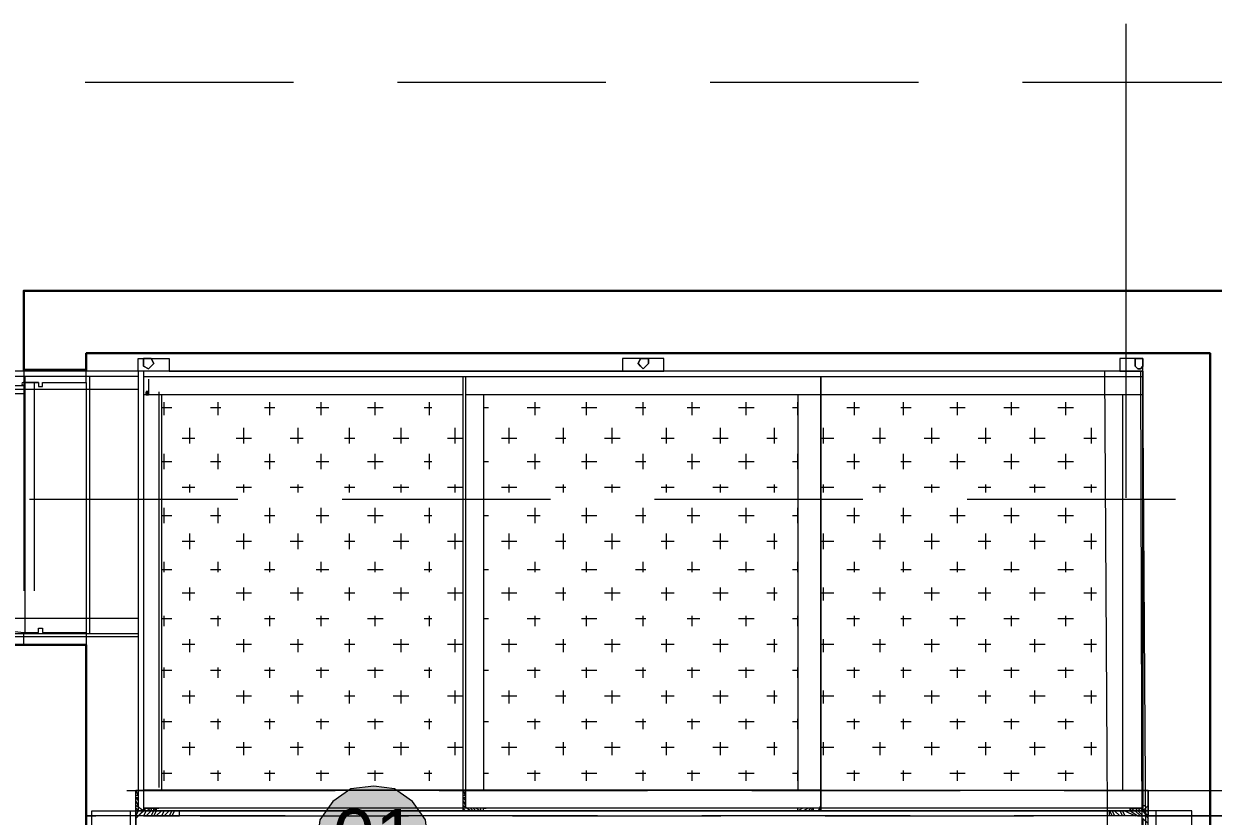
# Model space of a CAD drawing. Header units: metres. Extents: x 5 to 242, y -3 to 162.
# Drawn here: x 185.938 to 188.793, y 108.313 to 110.215 of the extents above; entities that cross this region are included whole.
import ezdxf

# ---------------------------------------------------------------- set-up
doc = ezdxf.new("R2010")
doc.units = ezdxf.units.M
doc.linetypes.add('IMPORT-Dashed _3_', pattern=[0.75, 0.5, -0.25])
doc.layers.add('1053_ARQ_BASE_MATADOURO_dwg', color=7, linetype='Continuous', lineweight=5, true_color=0x767676)
for name, color, linetype, lineweight in [('A-EQUIPAMENTOS', 7, 'Continuous', 5), ('A-ESQ-PORTAS', 7, 'Continuous', 20), ('A-ESTRUTURA', 7, 'Continuous', 30), ('A-PAREDE', 7, 'Continuous', 30), ('A-PISO', 7, 'Continuous', 5), ('A-PROJEÇÃO', 7, 'IMPORT-Dashed _3_', 15), ('A_PROJEÇÃO', 7, 'IMPORT-Dashed _3_', 5), ('PDF_Text', 7, 'Continuous', 5)]:
    doc.layers.add(name, color=color, linetype=linetype, lineweight=lineweight)
doc.styles.add('Arial_15', font='arial.ttf', dxfattribs={"height": 0.1308})

# ---------------------------------------------------------------- blocks, each defined once
blk = doc.blocks.new('1053_ARQ_BASE_MATADOURO_dwg_arq geral tgov-4039641-TÉRREO 1_20')
at = {"layer": 'A-ESQ-PORTAS', "color": 253, "true_color": 0xaaaaaa, "flags": 128}
for points in [[(29.3296, 26.1982), (29.3296, 26.1682), (29.3647, 26.1682), (29.3296, 26.1682)], [(29.3647, 26.1682), (29.3647, 26.1582), (29.3747, 26.1582), (29.3747, 26.1682), (29.4796, 26.1682), (29.4796, 26.1982)], [(29.3296, 25.5382), (29.3296, 25.5682), (29.3647, 25.5682), (29.3647, 25.5782), (29.3747, 25.5782), (29.3747, 25.5682), (29.4796, 25.5682), (29.4796, 25.5382)]]:
    blk.add_lwpolyline(points, dxfattribs=at)
blk.add_lwpolyline([(28.6896, 26.1613), (29.3296, 26.1613), (29.3296, 26.1413), (28.6896, 26.1413)], close=True, dxfattribs=at)
at = {"layer": 'A-ESQ-PORTAS', "color": 253, "true_color": 0xaaaaaa}
for start, end in [(0, 180), (180, 0)]:
    blk.add_arc((29.3282, 26.165), 0.003, start, end, dxfattribs=at)
at = {"layer": 'A-ESTRUTURA', "color": 253, "true_color": 0xaaaaaa, "flags": 128}
blk.add_lwpolyline([(29.2796, 25.0896), (29.2796, 25.0382), (29.4796, 25.0382), (29.4796, 25.5382), (29.2796, 25.5382)], dxfattribs=at)
at = {"layer": 'A-PAREDE', "color": 253, "true_color": 0xaaaaaa, "flags": 128}
blk.add_lwpolyline([(34.3046, 25.1882), (32.3266, 25.1882), (32.3266, 26.3882), (29.3296, 26.3882), (29.3296, 26.1982), (29.4796, 26.1982), (29.4796, 26.2382), (32.1766, 26.2382), (32.1766, 25.0382), (34.3046, 25.0382)], dxfattribs=at)
at = {"layer": 'A-PISO', "color": 253, "true_color": 0xaaaaaa}
blk.add_line((29.4796, 26.1682), (29.4796, 25.5682), dxfattribs=at)
at = {"layer": 'A-PROJEÇÃO', "color": 253, "true_color": 0xaaaaaa}
for p, q in [((29.3296, 26.1682), (29.3296, 25.5682)), ((29.3546, 26.1682), (29.3546, 25.5682))]:
    blk.add_line(p, q, dxfattribs=at)
blk.add_arc((29.3672, 26.2541), 0.6869, 189.4446, 266.8656, dxfattribs=at)
at = {"layer": 'A_PROJEÇÃO', "color": 253, "true_color": 0xaaaaaa}
blk.add_line((32.3266, 25.1882), (29.4796, 25.1882), dxfattribs=at)
at = {"layer": 'A_PROJEÇÃO', "color": 253, "true_color": 0xaaaaaa, "flags": 128}
for points in [[(32.7766, 25.1882), (32.7766, 26.8882), (28.8296, 26.8882), (28.8296, 25.1882), (29.2796, 25.1882)], [(28.6296, 25.1021), (28.6296, 25.8882), (55.2046, 25.8882), (55.2046, 15.2832)], [(32.2066, 25.1282), (29.4796, 25.1282), (34.3046, 25.1282)]]:
    blk.add_lwpolyline(points, dxfattribs=at)
blk = doc.blocks.new('1053_ARQ_BASE_MATADOURO_dwg_EQUIP-4039643-TÉRREO 1_20')
at = {"layer": 'A-EQUIPAMENTOS', "color": 253, "true_color": 0xaaaaaa}
for p, q in [((3.085, 14.862), (3.085, 13.947)), ((5.5456, 13.947), (5.5456, 14.862)), ((3.1592, 13.947), (3.1468, 13.9594)), ((3.1654, 13.947), (3.1592, 13.9594)), ((3.1778, 13.947), (3.1654, 13.9594)), ((3.1839, 13.947), (3.1778, 13.9594)), ((3.1901, 13.947), (3.1839, 13.9594)), ((5.4405, 13.947), (5.4467, 13.9594)), ((5.4467, 13.947), (5.4591, 13.9594)), ((5.4591, 13.947), (5.4652, 13.9594)), ((5.4652, 13.947), (5.4714, 13.9594)), ((5.4714, 13.947), (5.4962, 13.9594)), ((3.1345, 13.947), (3.1221, 13.9408)), ((3.1468, 13.9408), (3.153, 13.9408)), ((3.9011, 13.947), (3.8825, 13.9346)), ((3.8887, 12.9046), (3.8887, 13.9408)), ((3.9135, 13.947), (3.9073, 13.9408)), ((4.6986, 13.947), (4.711, 13.9408)), ((4.711, 13.947), (4.7172, 13.9408)), ((5.4838, 13.947), (5.4962, 13.9408)), ((5.5147, 13.9346), (5.5209, 13.9346)), ((5.5271, 13.947), (5.5271, 13.8975)), ((3.1036, 13.8975), (3.1097, 13.8975)), ((3.153, 12.9417), (3.153, 13.8914)), ((3.1592, 12.9478), (3.1592, 13.8975)), ((3.1654, 13.8752), (3.1654, 13.8505)), ((3.2952, 13.8752), (3.2952, 13.8505)), ((3.4189, 13.8752), (3.4189, 13.8505)), ((3.5425, 13.8752), (3.5425, 13.8505)), ((3.6723, 13.8752), (3.6723, 13.8505)), ((3.8022, 13.8752), (3.8022, 13.8505)), ((3.932, 12.9478), (3.932, 13.8975)), ((4.0557, 13.8752), (4.0557, 13.8505)), ((4.1793, 13.8752), (4.1793, 13.8505)), ((4.3153, 13.8752), (4.3153, 13.8505)), ((4.4328, 13.8752), (4.4328, 13.8505)), ((4.5626, 13.8752), (4.5626, 13.8505)), ((4.6863, 12.9478), (4.6863, 13.8975)), ((4.6863, 13.8752), (4.6863, 13.8505)), ((4.7419, 13.8975), (5.5147, 13.8975)), ((4.8223, 13.8752), (4.8223, 13.8505)), ((4.9397, 13.8752), (4.9397, 13.8505)), ((5.0696, 13.8752), (5.0696, 13.8505)), ((5.1994, 13.8752), (5.1994, 13.8505)), ((5.3292, 13.8752), (5.3292, 13.8505)), ((5.4652, 12.9478), (5.4652, 13.8975)), ((3.1592, 13.8567), (3.1839, 13.8567)), ((3.2767, 13.8567), (3.3014, 13.8567)), ((3.4065, 13.8567), (3.4312, 13.8567)), ((3.5302, 13.8567), (3.5611, 13.8567)), ((3.6538, 13.8567), (3.6909, 13.8567)), ((3.7898, 13.8567), (3.8084, 13.8567)), ((3.932, 13.8567), (3.9444, 13.8567)), ((4.0371, 13.8567), (4.068, 13.8567)), ((4.1669, 13.8567), (4.204, 13.8567)), ((4.2968, 13.8567), (4.3215, 13.8567)), ((4.4204, 13.8567), (4.4513, 13.8567)), ((4.5441, 13.8567), (4.5812, 13.8567)), ((4.6739, 13.8567), (4.6863, 13.8567)), ((4.8037, 13.8567), (4.8346, 13.8567)), ((4.9336, 13.8567), (4.9583, 13.8567)), ((5.051, 13.8567), (5.0881, 13.8567)), ((5.1809, 13.8567), (5.2179, 13.8567)), ((5.3107, 13.8567), (5.3478, 13.8567)), ((3.2087, 13.7948), (3.2396, 13.7948)), ((3.2272, 13.8134), (3.2272, 13.7825)), ((3.3385, 13.7948), (3.3756, 13.7948)), ((3.357, 13.8134), (3.357, 13.7825)), ((3.4683, 13.7948), (3.4992, 13.7948)), ((3.4869, 13.8134), (3.4869, 13.7825)), ((3.5982, 13.7948), (3.6229, 13.7948)), ((3.6105, 13.8134), (3.6105, 13.7825)), ((3.7156, 13.7948), (3.7527, 13.7948)), ((3.7342, 13.8134), (3.7342, 13.7825)), ((3.8455, 13.7948), (3.8825, 13.7948)), ((3.864, 13.8134), (3.864, 13.7825)), ((3.9753, 13.7948), (4.0124, 13.7948)), ((3.9938, 13.8134), (3.9938, 13.7825)), ((4.1051, 13.7948), (4.1298, 13.7948)), ((4.1237, 13.8134), (4.1237, 13.7825)), ((4.2226, 13.7948), (4.2597, 13.7948)), ((4.2411, 13.8134), (4.2411, 13.7825)), ((4.3586, 13.7948), (4.3895, 13.7948)), ((4.371, 13.8134), (4.371, 13.7825)), ((4.4822, 13.7948), (4.5193, 13.7948)), ((4.5008, 13.8134), (4.5008, 13.7825)), ((4.6121, 13.7948), (4.6368, 13.7948)), ((4.6306, 13.8134), (4.6306, 13.7825)), ((4.7419, 13.7948), (4.7728, 13.7948)), ((4.7481, 13.8134), (4.7481, 13.7825)), ((4.8655, 13.7948), (4.8965, 13.7948)), ((4.8841, 13.8134), (4.8841, 13.7825)), ((4.9892, 13.7948), (5.0263, 13.7948)), ((5.0077, 13.8134), (5.0077, 13.7825)), ((5.119, 13.7948), (5.1499, 13.7948)), ((5.1376, 13.8134), (5.1376, 13.7825)), ((5.2427, 13.7948), (5.2798, 13.7948)), ((5.255, 13.8134), (5.255, 13.7825)), ((5.3725, 13.7948), (5.4034, 13.7948)), ((5.3911, 13.8134), (5.3911, 13.7825)), ((3.1592, 13.733), (3.1839, 13.733)), ((3.1654, 13.7516), (3.1654, 13.7268)), ((3.2767, 13.733), (3.3014, 13.733)), ((3.2952, 13.7516), (3.2952, 13.7268)), ((3.4065, 13.733), (3.4312, 13.733)), ((3.4189, 13.7516), (3.4189, 13.7268)), ((3.5302, 13.733), (3.5611, 13.733)), ((3.5425, 13.7516), (3.5425, 13.7268)), ((3.6538, 13.733), (3.6909, 13.733)), ((3.6723, 13.7516), (3.6723, 13.7268)), ((3.7898, 13.733), (3.8084, 13.733)), ((3.8022, 13.7516), (3.8022, 13.7268)), ((3.932, 13.733), (3.9444, 13.733)), ((4.0371, 13.733), (4.068, 13.733)), ((4.0557, 13.7516), (4.0557, 13.7268)), ((4.1669, 13.733), (4.204, 13.733)), ((4.1793, 13.7516), (4.1793, 13.7268)), ((4.2968, 13.733), (4.3215, 13.733)), ((4.3153, 13.7516), (4.3153, 13.7268)), ((4.4204, 13.733), (4.4513, 13.733)), ((4.4328, 13.7516), (4.4328, 13.7268)), ((4.5441, 13.733), (4.5812, 13.733)), ((4.5626, 13.7516), (4.5626, 13.7268)), ((4.6739, 13.733), (4.6863, 13.733)), ((4.6863, 13.7516), (4.6863, 13.7268)), ((4.8037, 13.733), (4.8346, 13.733)), ((4.8223, 13.7516), (4.8223, 13.7268)), ((4.9336, 13.733), (4.9583, 13.733)), ((4.9397, 13.7516), (4.9397, 13.7268)), ((5.051, 13.733), (5.0881, 13.733)), ((5.0696, 13.7516), (5.0696, 13.7268)), ((5.1809, 13.733), (5.2179, 13.733)), ((5.1994, 13.7516), (5.1994, 13.7268)), ((5.3107, 13.733), (5.3478, 13.733)), ((5.3292, 13.7516), (5.3292, 13.7268)), ((3.2272, 13.6897), (3.2272, 13.6588)), ((3.357, 13.6897), (3.357, 13.6588)), ((3.4869, 13.6897), (3.4869, 13.6588)), ((3.6105, 13.6897), (3.6105, 13.6588)), ((3.7342, 13.6897), (3.7342, 13.6588)), ((3.864, 13.6897), (3.864, 13.6588)), ((3.9938, 13.6897), (3.9938, 13.6588)), ((4.1237, 13.6897), (4.1237, 13.6588)), ((4.2411, 13.6897), (4.2411, 13.6588)), ((4.371, 13.6897), (4.371, 13.6588)), ((4.5008, 13.6897), (4.5008, 13.6588)), ((4.6306, 13.6897), (4.6306, 13.6588)), ((4.7481, 13.6897), (4.7481, 13.6588)), ((4.8841, 13.6897), (4.8841, 13.6588)), ((5.0077, 13.6897), (5.0077, 13.6588)), ((5.1376, 13.6897), (5.1376, 13.6588)), ((5.255, 13.6897), (5.255, 13.6588)), ((5.3911, 13.6897), (5.3911, 13.6588)), ((3.2087, 13.6712), (3.2396, 13.6712)), ((3.3385, 13.6712), (3.3756, 13.6712)), ((3.4683, 13.6712), (3.4992, 13.6712)), ((3.5982, 13.6712), (3.6229, 13.6712)), ((3.7156, 13.6712), (3.7527, 13.6712)), ((3.8455, 13.6712), (3.8825, 13.6712)), ((3.9753, 13.6712), (4.0124, 13.6712)), ((4.1051, 13.6712), (4.1298, 13.6712)), ((4.2226, 13.6712), (4.2597, 13.6712)), ((4.3586, 13.6712), (4.3895, 13.6712)), ((4.4822, 13.6712), (4.5193, 13.6712)), ((4.6121, 13.6712), (4.6368, 13.6712)), ((4.7419, 13.6712), (4.7728, 13.6712)), ((4.8655, 13.6712), (4.8965, 13.6712)), ((4.9892, 13.6712), (5.0263, 13.6712)), ((5.119, 13.6712), (5.1499, 13.6712)), ((5.2427, 13.6712), (5.2798, 13.6712)), ((5.3725, 13.6712), (5.4034, 13.6712)), ((3.1654, 13.6279), (3.1654, 13.6032)), ((3.2952, 13.6279), (3.2952, 13.6032)), ((3.4189, 13.6279), (3.4189, 13.6032)), ((3.5425, 13.6279), (3.5425, 13.6032)), ((3.6723, 13.6279), (3.6723, 13.6032)), ((3.8022, 13.6279), (3.8022, 13.6032)), ((4.0557, 13.6279), (4.0557, 13.6032)), ((4.1793, 13.6279), (4.1793, 13.6032)), ((4.3153, 13.6279), (4.3153, 13.6032)), ((4.4328, 13.6279), (4.4328, 13.6032)), ((4.5626, 13.6279), (4.5626, 13.6032)), ((4.6863, 13.6279), (4.6863, 13.6032)), ((4.8223, 13.6279), (4.8223, 13.6032)), ((4.9397, 13.6279), (4.9397, 13.6032)), ((5.0696, 13.6279), (5.0696, 13.6032)), ((5.1994, 13.6279), (5.1994, 13.6032)), ((5.3292, 13.6279), (5.3292, 13.6032)), ((3.1592, 13.6094), (3.1839, 13.6094)), ((3.2767, 13.6094), (3.3014, 13.6094)), ((3.4065, 13.6094), (3.4312, 13.6094)), ((3.5302, 13.6094), (3.5611, 13.6094)), ((3.6538, 13.6094), (3.6909, 13.6094)), ((3.7898, 13.6094), (3.8084, 13.6094)), ((3.932, 13.6094), (3.9444, 13.6094)), ((4.0371, 13.6094), (4.068, 13.6094)), ((4.1669, 13.6094), (4.204, 13.6094)), ((4.2968, 13.6094), (4.3215, 13.6094)), ((4.4204, 13.6094), (4.4513, 13.6094)), ((4.5441, 13.6094), (4.5812, 13.6094)), ((4.6739, 13.6094), (4.6863, 13.6094)), ((4.8037, 13.6094), (4.8346, 13.6094)), ((4.9336, 13.6094), (4.9583, 13.6094)), ((5.051, 13.6094), (5.0881, 13.6094)), ((5.1809, 13.6094), (5.2179, 13.6094)), ((5.3107, 13.6094), (5.3478, 13.6094)), ((3.2272, 13.5661), (3.2272, 13.5352)), ((3.357, 13.5661), (3.357, 13.5352)), ((3.4869, 13.5661), (3.4869, 13.5352)), ((3.6105, 13.5661), (3.6105, 13.5352)), ((3.7342, 13.5661), (3.7342, 13.5352)), ((3.864, 13.5661), (3.864, 13.5352)), ((3.9938, 13.5661), (3.9938, 13.5352)), ((4.1237, 13.5661), (4.1237, 13.5352)), ((4.2411, 13.5661), (4.2411, 13.5352)), ((4.371, 13.5661), (4.371, 13.5352)), ((4.5008, 13.5661), (4.5008, 13.5352)), ((4.6306, 13.5661), (4.6306, 13.5352)), ((4.7481, 13.5661), (4.7481, 13.5352)), ((4.8841, 13.5661), (4.8841, 13.5352)), ((5.0077, 13.5661), (5.0077, 13.5352)), ((5.1376, 13.5661), (5.1376, 13.5352)), ((5.255, 13.5661), (5.255, 13.5352)), ((5.3911, 13.5661), (5.3911, 13.5352)), ((3.2087, 13.5475), (3.2396, 13.5475)), ((3.3385, 13.5475), (3.3756, 13.5475)), ((3.4683, 13.5475), (3.4992, 13.5475)), ((3.5982, 13.5475), (3.6229, 13.5475)), ((3.7156, 13.5475), (3.7527, 13.5475)), ((3.8455, 13.5475), (3.8825, 13.5475)), ((3.9753, 13.5475), (4.0124, 13.5475)), ((4.1051, 13.5475), (4.1298, 13.5475)), ((4.2226, 13.5475), (4.2597, 13.5475)), ((4.3586, 13.5475), (4.3895, 13.5475)), ((4.4822, 13.5475), (4.5193, 13.5475)), ((4.6121, 13.5475), (4.6368, 13.5475)), ((4.7419, 13.5475), (4.7728, 13.5475)), ((4.8655, 13.5475), (4.8965, 13.5475)), ((4.9892, 13.5475), (5.0263, 13.5475)), ((5.119, 13.5475), (5.1499, 13.5475)), ((5.2427, 13.5475), (5.2798, 13.5475)), ((5.3725, 13.5475), (5.4034, 13.5475)), ((3.1036, 13.5228), (2.3493, 13.5228)), ((2.8315, 12.9046), (2.8315, 13.5228)), ((2.9861, 12.9046), (2.9861, 13.5228)), ((3.1654, 13.5043), (3.1654, 13.4795)), ((3.2952, 13.5043), (3.2952, 13.4795)), ((3.4189, 13.5043), (3.4189, 13.4795)), ((3.5425, 13.5043), (3.5425, 13.4795)), ((3.6723, 13.5043), (3.6723, 13.4795)), ((3.8022, 13.5043), (3.8022, 13.4795)), ((4.0557, 13.5043), (4.0557, 13.4795)), ((4.1793, 13.5043), (4.1793, 13.4795)), ((4.3153, 13.5043), (4.3153, 13.4795)), ((4.4328, 13.5043), (4.4328, 13.4795)), ((4.5626, 13.5043), (4.5626, 13.4795)), ((4.6863, 13.5043), (4.6863, 13.4795)), ((4.8223, 13.5043), (4.8223, 13.4795)), ((4.9397, 13.5043), (4.9397, 13.4795)), ((5.0696, 13.5043), (5.0696, 13.4795)), ((5.1994, 13.5043), (5.1994, 13.4795)), ((5.3292, 13.5043), (5.3292, 13.4795)), ((3.1036, 13.4857), (2.3493, 13.4857)), ((3.1592, 13.4857), (3.1839, 13.4857)), ((3.2767, 13.4857), (3.3014, 13.4857)), ((3.4065, 13.4857), (3.4312, 13.4857)), ((3.5302, 13.4857), (3.5611, 13.4857)), ((3.6538, 13.4857), (3.6909, 13.4857)), ((3.7898, 13.4857), (3.8084, 13.4857)), ((3.932, 13.4857), (3.9444, 13.4857)), ((4.0371, 13.4857), (4.068, 13.4857)), ((4.1669, 13.4857), (4.204, 13.4857)), ((4.2968, 13.4857), (4.3215, 13.4857)), ((4.4204, 13.4857), (4.4513, 13.4857)), ((4.5441, 13.4857), (4.5812, 13.4857)), ((4.6739, 13.4857), (4.6863, 13.4857)), ((4.8037, 13.4857), (4.8346, 13.4857)), ((4.9336, 13.4857), (4.9583, 13.4857)), ((5.051, 13.4857), (5.0881, 13.4857)), ((5.1809, 13.4857), (5.2179, 13.4857)), ((5.3107, 13.4857), (5.3478, 13.4857)), ((3.2087, 13.4239), (3.2396, 13.4239)), ((3.2272, 13.4424), (3.2272, 13.4115)), ((3.3385, 13.4239), (3.3756, 13.4239)), ((3.357, 13.4424), (3.357, 13.4115)), ((3.4683, 13.4239), (3.4992, 13.4239)), ((3.4869, 13.4424), (3.4869, 13.4115)), ((3.5982, 13.4239), (3.6229, 13.4239)), ((3.6105, 13.4424), (3.6105, 13.4115)), ((3.7156, 13.4239), (3.7527, 13.4239)), ((3.7342, 13.4424), (3.7342, 13.4115)), ((3.8455, 13.4239), (3.8825, 13.4239)), ((3.864, 13.4424), (3.864, 13.4115)), ((3.9753, 13.4239), (4.0124, 13.4239)), ((3.9938, 13.4424), (3.9938, 13.4115)), ((4.1051, 13.4239), (4.1298, 13.4239)), ((4.1237, 13.4424), (4.1237, 13.4115)), ((4.2226, 13.4239), (4.2597, 13.4239)), ((4.2411, 13.4424), (4.2411, 13.4115)), ((4.3586, 13.4239), (4.3895, 13.4239)), ((4.371, 13.4424), (4.371, 13.4115)), ((4.4822, 13.4239), (4.5193, 13.4239)), ((4.5008, 13.4424), (4.5008, 13.4115)), ((4.6121, 13.4239), (4.6368, 13.4239)), ((4.6306, 13.4424), (4.6306, 13.4115)), ((4.7419, 13.4239), (4.7728, 13.4239)), ((4.7481, 13.4424), (4.7481, 13.4115)), ((4.8655, 13.4239), (4.8965, 13.4239)), ((4.8841, 13.4424), (4.8841, 13.4115)), ((4.9892, 13.4239), (5.0263, 13.4239)), ((5.0077, 13.4424), (5.0077, 13.4115)), ((5.119, 13.4239), (5.1499, 13.4239)), ((5.1376, 13.4424), (5.1376, 13.4115)), ((5.2427, 13.4239), (5.2798, 13.4239)), ((5.255, 13.4424), (5.255, 13.4115)), ((5.3725, 13.4239), (5.4034, 13.4239)), ((5.3911, 13.4424), (5.3911, 13.4115)), ((3.1592, 13.3682), (3.1839, 13.3682)), ((3.1654, 13.3744), (3.1654, 13.3497)), ((3.2767, 13.3682), (3.3014, 13.3682)), ((3.2952, 13.3744), (3.2952, 13.3497)), ((3.4065, 13.3682), (3.4312, 13.3682)), ((3.4189, 13.3744), (3.4189, 13.3497)), ((3.5302, 13.3682), (3.5611, 13.3682)), ((3.5425, 13.3744), (3.5425, 13.3497)), ((3.6538, 13.3682), (3.6909, 13.3682)), ((3.6723, 13.3744), (3.6723, 13.3497)), ((3.7898, 13.3682), (3.8084, 13.3682)), ((3.8022, 13.3744), (3.8022, 13.3497)), ((3.932, 13.3682), (3.9444, 13.3682)), ((4.0371, 13.3682), (4.068, 13.3682)), ((4.0557, 13.3744), (4.0557, 13.3497)), ((4.1669, 13.3682), (4.204, 13.3682)), ((4.1793, 13.3744), (4.1793, 13.3497)), ((4.2968, 13.3682), (4.3215, 13.3682)), ((4.3153, 13.3744), (4.3153, 13.3497)), ((4.4204, 13.3682), (4.4513, 13.3682)), ((4.4328, 13.3744), (4.4328, 13.3497)), ((4.5441, 13.3682), (4.5812, 13.3682)), ((4.5626, 13.3744), (4.5626, 13.3497)), ((4.6739, 13.3682), (4.6863, 13.3682)), ((4.6863, 13.3744), (4.6863, 13.3497)), ((4.8037, 13.3682), (4.8346, 13.3682)), ((4.8223, 13.3744), (4.8223, 13.3497)), ((4.9336, 13.3682), (4.9583, 13.3682)), ((4.9397, 13.3744), (4.9397, 13.3497)), ((5.051, 13.3682), (5.0881, 13.3682)), ((5.0696, 13.3744), (5.0696, 13.3497)), ((5.1809, 13.3682), (5.2179, 13.3682)), ((5.1994, 13.3744), (5.1994, 13.3497)), ((5.3107, 13.3682), (5.3478, 13.3682)), ((5.3292, 13.3744), (5.3292, 13.3497)), ((3.2272, 13.3188), (3.2272, 13.2817)), ((3.357, 13.3188), (3.357, 13.2817)), ((3.4869, 13.3188), (3.4869, 13.2817)), ((3.6105, 13.3188), (3.6105, 13.2817)), ((3.7342, 13.3188), (3.7342, 13.2817)), ((3.864, 13.3188), (3.864, 13.2817)), ((3.9938, 13.3188), (3.9938, 13.2817)), ((4.1237, 13.3188), (4.1237, 13.2817)), ((4.2411, 13.3188), (4.2411, 13.2817)), ((4.371, 13.3188), (4.371, 13.2817)), ((4.5008, 13.3188), (4.5008, 13.2817)), ((4.6306, 13.3188), (4.6306, 13.2817)), ((4.7481, 13.3188), (4.7481, 13.2817)), ((4.8841, 13.3188), (4.8841, 13.2817)), ((5.0077, 13.3188), (5.0077, 13.2817)), ((5.1376, 13.3188), (5.1376, 13.2817)), ((5.255, 13.3188), (5.255, 13.2817)), ((5.3911, 13.3188), (5.3911, 13.2817)), ((3.2087, 13.3002), (3.2396, 13.3002)), ((3.3385, 13.3002), (3.3756, 13.3002)), ((3.4683, 13.3002), (3.4992, 13.3002)), ((3.5982, 13.3002), (3.6229, 13.3002)), ((3.7156, 13.3002), (3.7527, 13.3002)), ((3.8455, 13.3002), (3.8825, 13.3002)), ((3.9753, 13.3002), (4.0124, 13.3002)), ((4.1051, 13.3002), (4.1298, 13.3002)), ((4.2226, 13.3002), (4.2597, 13.3002)), ((4.3586, 13.3002), (4.3895, 13.3002)), ((4.4822, 13.3002), (4.5193, 13.3002)), ((4.6121, 13.3002), (4.6368, 13.3002)), ((4.7419, 13.3002), (4.7728, 13.3002)), ((4.8655, 13.3002), (4.8965, 13.3002)), ((4.9892, 13.3002), (5.0263, 13.3002)), ((5.119, 13.3002), (5.1499, 13.3002)), ((5.2427, 13.3002), (5.2798, 13.3002)), ((5.3725, 13.3002), (5.4034, 13.3002)), ((3.1654, 13.257), (3.1654, 13.2199)), ((3.2952, 13.257), (3.2952, 13.2199)), ((3.4189, 13.257), (3.4189, 13.2199)), ((3.5425, 13.257), (3.5425, 13.2199)), ((3.6723, 13.257), (3.6723, 13.2199)), ((3.8022, 13.257), (3.8022, 13.2199)), ((4.0557, 13.257), (4.0557, 13.2199)), ((4.1793, 13.257), (4.1793, 13.2199)), ((4.3153, 13.257), (4.3153, 13.2199)), ((4.4328, 13.257), (4.4328, 13.2199)), ((4.5626, 13.257), (4.5626, 13.2199)), ((4.6863, 13.257), (4.6863, 13.2199)), ((4.8223, 13.257), (4.8223, 13.2199)), ((4.9397, 13.257), (4.9397, 13.2199)), ((5.0696, 13.257), (5.0696, 13.2199)), ((5.1994, 13.257), (5.1994, 13.2199)), ((5.3292, 13.257), (5.3292, 13.2199)), ((3.1592, 13.2384), (3.1839, 13.2384)), ((3.2767, 13.2384), (3.3014, 13.2384)), ((3.4065, 13.2384), (3.4312, 13.2384)), ((3.5302, 13.2384), (3.5611, 13.2384)), ((3.6538, 13.2384), (3.6909, 13.2384)), ((3.7898, 13.2384), (3.8084, 13.2384)), ((3.932, 13.2384), (3.9444, 13.2384)), ((4.0371, 13.2384), (4.068, 13.2384)), ((4.1669, 13.2384), (4.204, 13.2384)), ((4.2968, 13.2384), (4.3215, 13.2384)), ((4.4204, 13.2384), (4.4513, 13.2384)), ((4.5441, 13.2384), (4.5812, 13.2384)), ((4.6739, 13.2384), (4.6863, 13.2384)), ((4.8037, 13.2384), (4.8346, 13.2384)), ((4.9336, 13.2384), (4.9583, 13.2384)), ((5.051, 13.2384), (5.0881, 13.2384)), ((5.1809, 13.2384), (5.2179, 13.2384)), ((5.3107, 13.2384), (5.3478, 13.2384)), ((3.2087, 13.1704), (3.2396, 13.1704)), ((3.2272, 13.1828), (3.2272, 13.1642)), ((3.3385, 13.1704), (3.3756, 13.1704)), ((3.357, 13.1828), (3.357, 13.1642)), ((3.4683, 13.1704), (3.4992, 13.1704)), ((3.4869, 13.1828), (3.4869, 13.1642)), ((3.5982, 13.1704), (3.6229, 13.1704)), ((3.6105, 13.1828), (3.6105, 13.1642)), ((3.7156, 13.1704), (3.7527, 13.1704)), ((3.7342, 13.1828), (3.7342, 13.1642)), ((3.8455, 13.1704), (3.8825, 13.1704)), ((3.864, 13.1828), (3.864, 13.1642)), ((3.9753, 13.1704), (4.0124, 13.1704)), ((3.9938, 13.1828), (3.9938, 13.1642)), ((4.1051, 13.1704), (4.1298, 13.1704)), ((4.1237, 13.1828), (4.1237, 13.1642)), ((4.2226, 13.1704), (4.2597, 13.1704)), ((4.2411, 13.1828), (4.2411, 13.1642)), ((4.3586, 13.1704), (4.3895, 13.1704)), ((4.371, 13.1828), (4.371, 13.1642)), ((4.4822, 13.1704), (4.5193, 13.1704)), ((4.5008, 13.1828), (4.5008, 13.1642)), ((4.6121, 13.1704), (4.6368, 13.1704)), ((4.6306, 13.1828), (4.6306, 13.1642)), ((4.7419, 13.1704), (4.7728, 13.1704)), ((4.7481, 13.1828), (4.7481, 13.1642)), ((4.8655, 13.1704), (4.8965, 13.1704)), ((4.8841, 13.1828), (4.8841, 13.1642)), ((4.9892, 13.1704), (5.0263, 13.1704)), ((5.0077, 13.1828), (5.0077, 13.1642)), ((5.119, 13.1704), (5.1499, 13.1704)), ((5.1376, 13.1828), (5.1376, 13.1642)), ((5.2427, 13.1704), (5.2798, 13.1704)), ((5.255, 13.1828), (5.255, 13.1642)), ((5.3725, 13.1704), (5.4034, 13.1704)), ((5.3911, 13.1828), (5.3911, 13.1642)), ((3.1592, 13.1086), (3.1839, 13.1086)), ((3.1654, 13.1271), (3.1654, 13.09)), ((3.2767, 13.1086), (3.3014, 13.1086)), ((3.2952, 13.1271), (3.2952, 13.09)), ((3.4065, 13.1086), (3.4312, 13.1086)), ((3.4189, 13.1271), (3.4189, 13.09)), ((3.5302, 13.1086), (3.5611, 13.1086)), ((3.5425, 13.1271), (3.5425, 13.09)), ((3.6538, 13.1086), (3.6909, 13.1086)), ((3.6723, 13.1271), (3.6723, 13.09)), ((3.7898, 13.1086), (3.8084, 13.1086)), ((3.8022, 13.1271), (3.8022, 13.09)), ((3.932, 13.1086), (3.9444, 13.1086)), ((4.0371, 13.1086), (4.068, 13.1086)), ((4.0557, 13.1271), (4.0557, 13.09)), ((4.1669, 13.1086), (4.204, 13.1086)), ((4.1793, 13.1271), (4.1793, 13.09)), ((4.2968, 13.1086), (4.3215, 13.1086)), ((4.3153, 13.1271), (4.3153, 13.09)), ((4.4204, 13.1086), (4.4513, 13.1086)), ((4.4328, 13.1271), (4.4328, 13.09)), ((4.5441, 13.1086), (4.5812, 13.1086)), ((4.5626, 13.1271), (4.5626, 13.09)), ((4.6739, 13.1086), (4.6863, 13.1086)), ((4.6863, 13.1271), (4.6863, 13.09)), ((4.8037, 13.1086), (4.8346, 13.1086)), ((4.8223, 13.1271), (4.8223, 13.09)), ((4.9336, 13.1086), (4.9583, 13.1086)), ((4.9397, 13.1271), (4.9397, 13.09)), ((5.051, 13.1086), (5.0881, 13.1086)), ((5.0696, 13.1271), (5.0696, 13.09)), ((5.1809, 13.1086), (5.2179, 13.1086)), ((5.1994, 13.1271), (5.1994, 13.09)), ((5.3107, 13.1086), (5.3478, 13.1086)), ((5.3292, 13.1271), (5.3292, 13.09)), ((3.2087, 13.0529), (3.2396, 13.0529)), ((3.2272, 13.0653), (3.2272, 13.0282)), ((3.3385, 13.0529), (3.3756, 13.0529)), ((3.357, 13.0653), (3.357, 13.0282)), ((3.4683, 13.0529), (3.4992, 13.0529)), ((3.4869, 13.0653), (3.4869, 13.0282)), ((3.5982, 13.0529), (3.6229, 13.0529)), ((3.6105, 13.0653), (3.6105, 13.0282)), ((3.7156, 13.0529), (3.7527, 13.0529)), ((3.7342, 13.0653), (3.7342, 13.0282)), ((3.8455, 13.0529), (3.8825, 13.0529)), ((3.864, 13.0653), (3.864, 13.0282)), ((3.9753, 13.0529), (4.0124, 13.0529)), ((3.9938, 13.0653), (3.9938, 13.0282)), ((4.1051, 13.0529), (4.1298, 13.0529)), ((4.1237, 13.0653), (4.1237, 13.0282)), ((4.2226, 13.0529), (4.2597, 13.0529)), ((4.2411, 13.0653), (4.2411, 13.0282)), ((4.3586, 13.0529), (4.3895, 13.0529)), ((4.371, 13.0653), (4.371, 13.0282)), ((4.4822, 13.0529), (4.5193, 13.0529)), ((4.5008, 13.0653), (4.5008, 13.0282)), ((4.6121, 13.0529), (4.6368, 13.0529)), ((4.6306, 13.0653), (4.6306, 13.0282)), ((4.7419, 13.0529), (4.7728, 13.0529)), ((4.7481, 13.0653), (4.7481, 13.0282)), ((4.8655, 13.0529), (4.8965, 13.0529)), ((4.8841, 13.0653), (4.8841, 13.0282)), ((4.9892, 13.0529), (5.0263, 13.0529)), ((5.0077, 13.0653), (5.0077, 13.0282)), ((5.119, 13.0529), (5.1499, 13.0529)), ((5.1376, 13.0653), (5.1376, 13.0282)), ((5.2427, 13.0529), (5.2798, 13.0529)), ((5.255, 13.0653), (5.255, 13.0282)), ((5.3725, 13.0529), (5.4034, 13.0529)), ((5.3911, 13.0653), (5.3911, 13.0282)), ((3.1654, 12.9973), (3.1654, 12.9664)), ((3.2952, 12.9973), (3.2952, 12.9664)), ((3.4189, 12.9973), (3.4189, 12.9664)), ((3.5425, 12.9973), (3.5425, 12.9664)), ((3.6723, 12.9973), (3.6723, 12.9664)), ((3.8022, 12.9973), (3.8022, 12.9664)), ((4.0557, 12.9973), (4.0557, 12.9664)), ((4.1793, 12.9973), (4.1793, 12.9664)), ((4.3153, 12.9973), (4.3153, 12.9664)), ((4.4328, 12.9973), (4.4328, 12.9664)), ((4.5626, 12.9973), (4.5626, 12.9664)), ((4.6863, 12.9973), (4.6863, 12.9664)), ((4.8223, 12.9973), (4.8223, 12.9664)), ((4.9397, 12.9973), (4.9397, 12.9664)), ((5.0696, 12.9973), (5.0696, 12.9664)), ((5.1994, 12.9973), (5.1994, 12.9664)), ((5.3292, 12.9973), (5.3292, 12.9664)), ((3.1592, 12.9788), (3.1839, 12.9788)), ((3.2767, 12.9788), (3.3014, 12.9788)), ((3.4065, 12.9788), (3.4312, 12.9788)), ((3.5302, 12.9788), (3.5611, 12.9788)), ((3.6538, 12.9788), (3.6909, 12.9788)), ((3.7898, 12.9788), (3.8084, 12.9788)), ((3.932, 12.9788), (3.9444, 12.9788)), ((4.0371, 12.9788), (4.068, 12.9788)), ((4.1669, 12.9788), (4.204, 12.9788)), ((4.2968, 12.9788), (4.3215, 12.9788)), ((4.4204, 12.9788), (4.4513, 12.9788)), ((4.5441, 12.9788), (4.5812, 12.9788)), ((4.6739, 12.9788), (4.6863, 12.9788)), ((4.8037, 12.9788), (4.8346, 12.9788)), ((4.9336, 12.9788), (4.9583, 12.9788)), ((5.051, 12.9788), (5.0881, 12.9788)), ((5.1809, 12.9788), (5.2179, 12.9788)), ((5.3107, 12.9788), (5.3478, 12.9788)), ((3.1036, 12.9355), (2.3493, 12.9355)), ((3.1159, 12.9478), (3.8825, 12.9478)), ((3.1036, 12.9046), (2.3493, 12.9046)), ((3.1159, 12.9046), (5.5147, 12.9046))]:
    blk.add_line(p, q, dxfattribs=at)
at = {"layer": 'A-EQUIPAMENTOS', "color": 253, "lineweight": 20, "true_color": 0xaaaaaa}
blk.add_line((3.1283, 12.9107), (3.1283, 12.9417), dxfattribs=at)
at = {"layer": 'A-EQUIPAMENTOS', "color": 253, "true_color": 0xaaaaaa, "flags": 128}
for points in [[(2.9923, 13.947), (3.0974, 13.947), (3.0974, 14.862), (2.9923, 14.862)], [(5.4343, 13.947), (5.5271, 13.947)], [(5.5147, 13.947), (5.5147, 12.8922)], [(3.1407, 12.8737), (3.1345, 12.8613), (3.1283, 12.8613), (3.1159, 12.8613), (3.1159, 12.8737), (3.1159, 12.8798), (3.1283, 12.886), (3.1345, 12.8798), (3.1407, 12.8737), (3.1345, 12.8798), (3.1283, 12.886), (3.1159, 12.8798), (3.1159, 12.8737), (3.1159, 12.8613), (3.1283, 12.8613), (3.1345, 12.8613), (3.1407, 12.8737), (3.1345, 12.8613), (3.1283, 12.8613), (3.1159, 12.8613), (3.1159, 12.8737), (3.1159, 12.8798), (3.1283, 12.886), (3.1345, 12.8798)], [(4.3648, 12.8613), (4.2659, 12.8613), (4.2659, 12.8922), (4.3648, 12.8922)], [(4.3277, 12.8737), (4.3215, 12.8798), (4.3153, 12.886), (4.3091, 12.8798), (4.303, 12.8737), (4.3091, 12.8613), (4.3153, 12.8613), (4.3277, 12.8613), (4.3277, 12.8737), (4.3277, 12.8613), (4.3153, 12.8613), (4.3091, 12.8613), (4.303, 12.8737), (4.3091, 12.8798), (4.3153, 12.886), (4.3215, 12.8798)], [(5.4591, 12.8922), (5.5147, 12.8922), (5.5147, 12.8613), (5.4591, 12.8613)], [(5.5147, 12.8737), (5.5147, 12.8798), (5.5085, 12.886), (5.5023, 12.886), (5.4962, 12.8798), (5.4962, 12.8737), (5.4962, 12.8613), (5.5023, 12.8613), (5.5147, 12.8613), (5.5147, 12.8737), (5.5147, 12.8613), (5.5023, 12.8613), (5.4962, 12.8613), (5.4962, 12.8737), (5.4962, 12.8798), (5.5023, 12.886), (5.5085, 12.886), (5.5147, 12.8798)]]:
    blk.add_lwpolyline(points, close=True, dxfattribs=at)
for points in [[(5.422, 12.8922), (5.4343, 14.862), (5.5271, 14.862), (5.5147, 12.8922), (3.1036, 12.8922), (3.1036, 13.947), (5.5147, 13.947), (5.5271, 13.9346), (5.5271, 13.9223), (5.5271, 13.9161)], [(5.5085, 12.8922), (5.5147, 14.862), (5.5271, 14.8496)], [(5.5271, 14.8558), (5.5271, 14.862), (5.6322, 14.862), (5.6322, 13.947), (5.5271, 13.947), (5.5271, 13.9594), (5.5209, 13.9532), (5.5147, 13.947), (5.5271, 13.9655)], [(5.5271, 13.9779), (5.5147, 13.9655), (5.5147, 14.0459), (5.5271, 14.0521), (5.5271, 13.947), (3.0974, 13.947), (3.0974, 13.8975), (3.1036, 13.8975), (3.1036, 13.9346), (3.0974, 13.9223)], [(3.1097, 14.0397), (3.1036, 14.0459), (3.1036, 14.0521), (3.0974, 14.0521), (3.0974, 13.947), (3.0974, 13.8975)], [(3.1036, 13.9594), (3.1097, 13.9532), (3.1159, 13.947), (3.0974, 13.9655)], [(5.5147, 13.9408), (3.1159, 13.9408), (3.1221, 13.947), (3.1159, 13.9594), (3.1901, 13.9594), (3.2025, 13.9594), (3.2025, 13.947), (3.0974, 13.947), (3.2025, 13.947)], [(3.0974, 13.9408), (3.1036, 13.947), (3.0974, 13.9594)], [(3.1345, 13.9408), (3.1345, 13.947), (3.1221, 13.9594)], [(3.1345, 13.9594), (3.1407, 13.947), (3.1407, 13.9408), (3.1468, 13.947), (3.1407, 13.9594)], [(5.5023, 13.9408), (5.4962, 13.947), (5.5085, 13.9594), (5.4343, 13.9594), (5.4343, 13.947), (5.4405, 13.9594)], [(5.4838, 13.9408), (5.4838, 13.947), (5.5023, 13.9594)], [(5.5085, 13.9408), (5.5023, 13.947), (5.5147, 13.9594)], [(3.1159, 13.9408), (3.1468, 13.9408), (3.1468, 13.947), (3.0974, 13.947), (5.5271, 13.947), (5.5271, 13.9408)], [(3.1159, 12.8922), (3.1159, 13.947), (3.0974, 13.9346)], [(3.8825, 13.9223), (3.8887, 13.9346), (3.8887, 13.8975), (3.8825, 13.8975), (3.8825, 13.947), (3.932, 13.947), (3.932, 13.9408), (3.9011, 13.9408), (3.9073, 13.947)], [(3.8825, 12.9046), (3.8825, 13.9408), (3.8887, 13.947), (3.8825, 13.947)], [(3.9135, 13.9408), (3.9258, 13.947), (3.9258, 13.9408)], [(3.932, 13.947), (3.932, 13.9408), (3.9382, 13.9408)], [(4.7419, 13.9346), (4.7419, 13.8975), (4.7419, 13.947), (4.6863, 13.947), (4.6863, 13.9408)], [(4.7357, 13.9408), (4.6986, 13.9408), (4.6863, 13.947)], [(4.7172, 13.947), (4.7234, 13.9408), (4.7234, 13.947)], [(4.7419, 13.9408), (4.7419, 12.9046), (4.7419, 13.9408), (4.7357, 13.947), (4.7419, 13.9346), (4.7419, 13.9223), (4.7419, 13.9161)], [(5.5271, 13.9346), (5.5271, 13.8975), (5.5271, 13.947), (5.4838, 13.947), (5.4838, 13.9408), (5.5147, 13.9408), (5.5085, 13.947)], [(3.1036, 13.9161), (3.0974, 13.9161), (3.1036, 13.9223)], [(3.0974, 13.9099), (3.1036, 13.9099), (3.0974, 13.8975), (5.5271, 13.8975), (5.5271, 13.9099), (5.5271, 13.9037)], [(3.8825, 13.9099), (3.8887, 13.9099), (3.8825, 13.8975), (3.1159, 13.8975)], [(3.8887, 13.9161), (3.8825, 13.9161), (3.8887, 13.9223)], [(4.7419, 13.9037), (4.7419, 13.9099), (4.7419, 13.8975), (3.8887, 13.8975), (3.8949, 13.8975)], [(3.1036, 12.8922), (2.3493, 12.8922), (2.3493, 13.529), (3.1036, 13.529)], [(3.8887, 12.9478), (4.7419, 12.9478), (5.5147, 12.9478)], [(3.1778, 12.8922), (3.1036, 12.8922), (3.1036, 12.8613), (3.1778, 12.8613), (3.1778, 12.8922), (4.2659, 12.8922)]]:
    blk.add_lwpolyline(points, dxfattribs=at)
at = {"layer": 'A-EQUIPAMENTOS', "color": 253, "lineweight": 25, "true_color": 0xaaaaaa, "flags": 128}
blk.add_lwpolyline([(3.1221, 12.9417), (3.1221, 12.9478), (3.1283, 12.9478), (3.1283, 12.9417)], close=True, dxfattribs=at)
blk = doc.blocks.new('1053_ARQ_BASE_MATADOURO_dwg_ARQ GALPAO TGOV-4039645-TÉRREO 1_20')
at = {"layer": 'PDF_Text', "true_color": 0xe2e2e2}
h = blk.add_hatch(color=254, dxfattribs=at)
h.paths.add_polyline_path([(10.8687, 8.3693), (10.9058, 8.3796), (10.9738, 8.4373), (10.9861, 8.4991), (10.9799, 8.5548), (10.949, 8.5981), (10.8687, 8.631), (10.8501, 8.6352), (10.8007, 8.6228), (10.7574, 8.5981), (10.7265, 8.5548), (10.7141, 8.4991), (10.7265, 8.4497), (10.7574, 8.4064), (10.8007, 8.3755)])
h.paths.add_polyline_path([(-8.3586, 10.5022), (-8.3277, 10.5084), (-8.2535, 10.5702), (-8.2411, 10.6321), (-8.2473, 10.6877), (-8.2782, 10.7248), (-8.3215, 10.7557), (-8.3772, 10.7681), (-8.4266, 10.7557), (-8.4699, 10.7248), (-8.5008, 10.6877), (-8.5132, 10.6321), (-8.5008, 10.5826), (-8.4699, 10.5393), (-8.4266, 10.5084)])
h.paths.add_polyline_path([(8.4761, 10.5888), (8.5255, 10.595), (8.5997, 10.6568), (8.6121, 10.7186), (8.5997, 10.7743), (8.575, 10.8175), (8.5317, 10.8423), (8.4761, 10.8546), (8.4266, 10.8423), (8.3833, 10.8175), (8.3524, 10.7743), (8.3401, 10.7186), (8.3524, 10.6692), (8.3833, 10.6259), (8.4266, 10.595)])
h.paths.add_polyline_path([(0.4328, 11.7944), (0.5131, 11.8191), (0.5379, 11.8488), (0.5688, 11.9242), (0.5379, 12.0123), (0.5317, 12.0231), (0.4884, 12.0478), (0.4328, 12.0602), (0.3771, 12.0478), (0.34, 12.0231), (0.3091, 11.9798), (0.2968, 11.9242), (0.3091, 11.8747), (0.34, 11.8315), (0.3771, 11.8005)])
h.paths.add_polyline_path([(-9.9149, 11.9242), (-9.824, 11.9613), (-9.7851, 12.0231), (-9.7851, 12.0818), (-9.7975, 12.1205), (-9.816, 12.1529), (-9.8593, 12.1777), (-9.9149, 12.19), (-9.9644, 12.1777), (-10.0077, 12.1529), (-10.0386, 12.1097), (-10.051, 12.054), (-10.0298, 11.9922), (-10.0077, 11.9613), (-9.9644, 11.9304)])
h.paths.add_polyline_path([(-6.6584, 12.0417), (-6.5781, 12.0664), (-6.5348, 12.1158), (-6.5224, 12.1777), (-6.5286, 12.2271), (-6.5595, 12.2704), (-6.6028, 12.3013), (-6.6584, 12.3137), (-6.7079, 12.3013), (-6.7512, 12.2704), (-6.7821, 12.2271), (-6.7945, 12.1777), (-6.7821, 12.122), (-6.7295, 12.0664), (-6.7079, 12.054)])
h.paths.add_polyline_path([(1.1437, 12.1035), (1.2241, 12.1282), (1.2674, 12.1715), (1.2798, 12.2395), (1.2736, 12.289), (1.2427, 12.3322), (1.1994, 12.3631), (1.1437, 12.3755), (1.0943, 12.3631), (1.051, 12.3322), (1.0201, 12.289), (1.0077, 12.2395), (1.0201, 12.1839), (1.0726, 12.1282), (1.0943, 12.1158)])
h.paths.add_polyline_path([(-2.5982, 12.2704), (-2.5611, 12.2807), (-2.4931, 12.3384), (-2.4807, 12.4002), (-2.4869, 12.4559), (-2.5178, 12.4992), (-2.5982, 12.5321), (-2.6167, 12.5363), (-2.6662, 12.5239), (-2.7095, 12.4992), (-2.7404, 12.4559), (-2.7527, 12.4002), (-2.7404, 12.3508), (-2.7095, 12.3075), (-2.6662, 12.2766)])
h.paths.add_polyline_path([(-4.7975, 12.3508), (-4.7604, 12.3611), (-4.6924, 12.4188), (-4.6801, 12.4806), (-4.6863, 12.5363), (-4.7172, 12.5795), (-4.7975, 12.6125), (-4.8161, 12.6166), (-4.8655, 12.6043), (-4.9088, 12.5795), (-4.9397, 12.5363), (-4.9397, 12.4312), (-4.9085, 12.3877), (-4.8655, 12.357)])
h.paths.add_polyline_path([(-5.5703, 12.3631), (-5.5332, 12.3734), (-5.4652, 12.4312), (-5.4529, 12.493), (-5.4591, 12.5486), (-5.49, 12.5919), (-5.5703, 12.6249), (-5.5889, 12.629), (-5.6383, 12.6166), (-5.6816, 12.5919), (-5.7125, 12.5486), (-5.7125, 12.4435), (-5.6816, 12.4002), (-5.6383, 12.3693)])
h.paths.add_polyline_path([(1.7373, 12.3755), (1.7743, 12.3858), (1.8424, 12.4435), (1.8547, 12.5053), (1.8485, 12.561), (1.8176, 12.6043), (1.7373, 12.6372), (1.7187, 12.6414), (1.6692, 12.629), (1.626, 12.6043), (1.5951, 12.561), (1.5951, 12.4559), (1.626, 12.4126), (1.6692, 12.3817)])
h.paths.add_polyline_path([(6.6584, 12.6228), (6.7388, 12.6475), (6.7821, 12.697), (6.7883, 12.7835), (6.7821, 12.8083), (6.7574, 12.8516), (6.7141, 12.8825), (6.6584, 12.8948), (6.5873, 12.867), (6.5657, 12.8516), (6.5348, 12.8083), (6.5224, 12.7588), (6.5348, 12.7032), (6.5873, 12.6475), (6.609, 12.6352)])
h.paths.add_polyline_path([(8.2473, 12.6537), (8.3462, 12.697), (8.3833, 12.7835), (8.371, 12.8392), (8.3401, 12.8825), (8.2968, 12.9134), (8.2473, 12.9196), (8.1917, 12.9134), (8.1484, 12.8825), (8.1175, 12.8392), (8.1175, 12.7341), (8.1484, 12.6908), (8.1917, 12.6599)])
h.paths.add_polyline_path([(-6.3617, 12.8268), (-6.2566, 12.8701), (-6.238, 12.8948), (-6.2257, 12.9567), (-6.238, 13.0123), (-6.2628, 13.0556), (-6.306, 13.0865), (-6.4111, 13.0865), (-6.4544, 13.0556), (-6.4853, 13.0123), (-6.4961, 12.9502), (-6.4853, 12.9072), (-6.4328, 12.8516), (-6.4111, 12.8392)])
h.paths.add_polyline_path([(9.5642, 12.8454), (9.6013, 12.8557), (9.6693, 12.9134), (9.6816, 12.9752), (9.6755, 13.0308), (9.6445, 13.0741), (9.5642, 13.1071), (9.5456, 13.1112), (9.4962, 13.0989), (9.4529, 13.0741), (9.422, 13.0308), (9.4096, 12.9752), (9.422, 12.9257), (9.4529, 12.8825), (9.4962, 12.8516)])
h.paths.add_polyline_path([(-1.9042, 12.8639), (-1.8238, 12.8886), (-1.7743, 12.9628), (-1.7743, 13.0247), (-1.7805, 13.0494), (-1.8053, 13.0927), (-1.8547, 13.125), (-1.9042, 13.1359), (-1.9536, 13.1236), (-1.9969, 13.0927), (-2.0278, 13.0494), (-2.0402, 12.9999), (-2.0278, 12.9443), (-1.9969, 12.901), (-1.9536, 12.8763)])
h.paths.add_polyline_path([(2.7203, 12.9134), (2.8192, 12.9567), (2.8563, 13.0432), (2.8439, 13.0989), (2.813, 13.1421), (2.7554, 13.1704), (2.7203, 13.1792), (2.6646, 13.1669), (2.6213, 13.1421), (2.5904, 13.0989), (2.5904, 12.9938), (2.6218, 12.9502), (2.6646, 12.9196)])
h.paths.add_polyline_path([(-0.0185, 12.9752), (0.0556, 12.9999), (0.1051, 13.0587), (0.1175, 13.1112), (0.1051, 13.1607), (0.0556, 13.2172), (0.0309, 13.2349), (-0.0185, 13.241), (-0.0742, 13.2349), (-0.1175, 13.204), (-0.1422, 13.1607), (-0.1546, 13.1112), (-0.1422, 13.0556), (-0.1175, 13.0123), (-0.0742, 12.9876)])
h.paths.add_polyline_path([(-4.3277, 13.0679), (-4.2349, 13.105), (-4.2226, 13.1223), (-4.1917, 13.1978), (-4.2226, 13.2859), (-4.2288, 13.2967), (-4.272, 13.3276), (-4.371, 13.329), (-4.3833, 13.3276), (-4.4204, 13.2967), (-4.4513, 13.2534), (-4.4637, 13.1978), (-4.4513, 13.1483), (-4.4204, 13.105), (-4.371, 13.0727)])
h.paths.add_polyline_path([(7.6044, 13.0803), (7.6538, 13.0927), (7.7033, 13.1298), (7.7404, 13.2163), (7.728, 13.2658), (7.6971, 13.3091), (7.6538, 13.34), (7.6044, 13.3523), (7.5487, 13.34), (7.5054, 13.3091), (7.4807, 13.2658), (7.4683, 13.2163), (7.4807, 13.1607), (7.5054, 13.1236), (7.5487, 13.0927)])
h.paths.add_polyline_path([(-10.7883, 13.1823), (-10.7512, 13.1885), (-10.7017, 13.2256), (-10.6646, 13.3121), (-10.677, 13.3678), (-10.7079, 13.4111), (-10.7883, 13.4451), (-10.8007, 13.4482), (-10.8563, 13.4358), (-10.8996, 13.4111), (-10.9305, 13.3678), (-10.9305, 13.2627), (-10.8996, 13.2194), (-10.8563, 13.1885)])
h.paths.add_polyline_path([(4.0989, 13.2101), (4.1298, 13.2163), (4.204, 13.2781), (4.2164, 13.34), (4.204, 13.3956), (4.1793, 13.4389), (4.136, 13.4636), (4.0557, 13.4698), (4.0309, 13.4636), (3.9876, 13.4389), (3.9567, 13.3956), (3.9444, 13.34), (3.9567, 13.2905), (3.9876, 13.2472), (4.0327, 13.2161), (4.0804, 13.2101)])
h.paths.add_polyline_path([(-7.2087, 13.241), (-7.1283, 13.2658), (-7.0788, 13.3461), (-7.0788, 13.4018), (-7.0912, 13.4373), (-7.1098, 13.4698), (-7.153, 13.5007), (-7.2087, 13.5131), (-7.2643, 13.5007), (-7.3014, 13.4698), (-7.3323, 13.4265), (-7.3447, 13.3771), (-7.3235, 13.3152), (-7.3014, 13.2843), (-7.2643, 13.2534)])
h.paths.add_polyline_path([(-9.8177, 13.2874), (-9.7682, 13.2998), (-9.7187, 13.3307), (-9.6878, 13.3863), (-9.6878, 13.4482), (-9.7002, 13.4837), (-9.7187, 13.5162), (-9.7682, 13.5484), (-9.8177, 13.5594), (-9.8733, 13.5471), (-9.9166, 13.5162), (-9.9413, 13.4729), (-9.9537, 13.4234), (-9.9378, 13.3616), (-9.9166, 13.3245), (-9.8733, 13.2998)])
h.paths.add_polyline_path([(5.4034, 13.5502), (5.4944, 13.5873), (5.5332, 13.6491), (5.5332, 13.7078), (5.5085, 13.7681), (5.5023, 13.7789), (5.4591, 13.8098), (5.354, 13.8098), (5.31, 13.778), (5.2798, 13.7356), (5.2674, 13.68), (5.2798, 13.6305), (5.323, 13.5784), (5.354, 13.5563)])
h.paths.add_polyline_path([(-0.6553, 13.6182), (-0.575, 13.6429), (-0.5564, 13.6614), (-0.5193, 13.748), (-0.5317, 13.8036), (-0.5564, 13.8469), (-0.5997, 13.8778), (-0.6553, 13.884), (-0.711, 13.8778), (-0.7543, 13.8469), (-0.779, 13.8036), (-0.7913, 13.748), (-0.779, 13.6985), (-0.7543, 13.6553), (-0.711, 13.6305)])
h.paths.add_polyline_path([(-0.0185, 13.6491), (0.0309, 13.6553), (0.0804, 13.6924), (0.1175, 13.7789), (0.1051, 13.8346), (0.0556, 13.8884), (0.0089, 13.9081), (-0.0185, 13.9149), (-0.0742, 13.9026), (-0.1175, 13.8778), (-0.1422, 13.8346), (-0.1546, 13.7789), (-0.121, 13.6924), (-0.1175, 13.6862), (-0.0742, 13.6553)])
h.paths.add_polyline_path([(-3.085, 13.6553), (-2.9799, 13.6985), (-2.9614, 13.7233), (-2.949, 13.7851), (-2.9552, 13.8407), (-2.9861, 13.884), (-3.0294, 13.9149), (-3.1345, 13.9149), (-3.1778, 13.884), (-3.2087, 13.8407), (-3.221, 13.7851), (-3.2087, 13.7356), (-3.1778, 13.6924), (-3.1345, 13.6676)])
h.paths.add_polyline_path([(-11.8022, 13.7449), (-11.728, 13.7696), (-11.6724, 13.85), (-11.6724, 13.9057), (-11.6847, 13.939), (-11.7095, 13.9737), (-11.7527, 14.0046), (-11.8022, 14.0169), (-11.8578, 14.0046), (-11.9011, 13.9737), (-11.9258, 13.9304), (-11.9382, 13.8809), (-11.9258, 13.8253), (-11.9011, 13.7882), (-11.8578, 13.7573)])
h.paths.add_polyline_path([(-7.8702, 13.748), (-7.796, 13.7727), (-7.7404, 13.8531), (-7.7404, 13.9087), (-7.7527, 13.9421), (-7.7775, 13.9768), (-7.8207, 14.0077), (-7.8702, 14.02), (-7.9258, 14.0077), (-7.9691, 13.9768), (-7.9938, 13.9335), (-8.0062, 13.884), (-7.9938, 13.8284), (-7.9691, 13.7913), (-7.9258, 13.7604)])
h.paths.add_polyline_path([(1.7682, 13.8964), (1.8238, 13.9067), (1.8918, 13.9644), (1.9042, 14.0262), (1.898, 14.0819), (1.8671, 14.1251), (1.8238, 14.1499), (1.7682, 14.1622), (1.7187, 14.1499), (1.6754, 14.1251), (1.6445, 14.0819), (1.6322, 14.0262), (1.6445, 13.9768), (1.6754, 13.9335), (1.7187, 13.9026)])
h.paths.add_polyline_path([(2.8006, 13.9087), (2.8995, 13.952), (2.9305, 14.0077), (2.9305, 14.0695), (2.9243, 14.0942), (2.8934, 14.1375), (2.8501, 14.1684), (2.7554, 14.1696), (2.745, 14.1684), (2.7017, 14.1375), (2.6708, 14.0942), (2.6646, 14.0448), (2.6708, 13.9891), (2.7017, 13.9458), (2.7554, 13.9188)])
h.paths.add_polyline_path([(4.0186, 14.0077), (4.0557, 14.018), (4.1237, 14.0757), (4.136, 14.1375), (4.1298, 14.1931), (4.0989, 14.2364), (4.0327, 14.2662), (4, 14.2735), (3.9258, 14.247), (3.9073, 14.2364), (3.8764, 14.1931), (3.864, 14.1375), (3.8764, 14.088), (3.9258, 14.0315), (3.9506, 14.0138), (4, 14.0077)])
h.paths.add_polyline_path([(3.3694, 14.1313), (3.4436, 14.156), (3.4931, 14.2148), (3.5054, 14.2673), (3.4931, 14.3168), (3.4436, 14.3733), (3.4189, 14.391), (3.3694, 14.3972), (3.3138, 14.391), (3.2705, 14.3601), (3.2458, 14.3168), (3.2334, 14.2673), (3.2458, 14.2117), (3.2705, 14.1684), (3.3138, 14.1437)])
h.paths.add_polyline_path([(4.5812, 14.2055), (4.6801, 14.2488), (4.7172, 14.3353), (4.7048, 14.391), (4.6739, 14.4342), (4.6306, 14.4652), (4.5812, 14.4713), (4.5255, 14.4652), (4.4822, 14.4342), (4.4513, 14.391), (4.4513, 14.2859), (4.4822, 14.2426), (4.5255, 14.2179)])
h.paths.add_polyline_path([(6.8996, 14.391), (6.949, 14.4013), (7.017, 14.459), (7.0294, 14.5208), (7.0232, 14.5764), (6.9923, 14.6197), (6.949, 14.6445), (6.8996, 14.6568), (6.8439, 14.6445), (6.8006, 14.6197), (6.7697, 14.5764), (6.7697, 14.4713), (6.8006, 14.4281), (6.8439, 14.3972)])
h.paths.add_polyline_path([(-4.2226, 14.4219), (-4.1855, 14.4281), (-4.136, 14.4652), (-4.0989, 14.5517), (-4.1113, 14.6074), (-4.1422, 14.6506), (-4.2226, 14.6846), (-4.2349, 14.6877), (-4.2906, 14.6754), (-4.3339, 14.6506), (-4.3648, 14.6074), (-4.3648, 14.5023), (-4.3339, 14.459), (-4.2906, 14.4281)])
h.paths.add_polyline_path([(-3.2581, 14.6135), (-3.2087, 14.6197), (-3.153, 14.6568), (-3.1221, 14.7434), (-3.1407, 14.8098), (-3.1592, 14.8423), (-3.2025, 14.867), (-3.2581, 14.8794), (-3.3094, 14.866), (-3.3509, 14.8423), (-3.3818, 14.799), (-3.3941, 14.7434), (-3.3729, 14.6815), (-3.3509, 14.6506), (-3.3076, 14.6197)])
h.paths.add_polyline_path([(-8.983, 14.6506), (-8.9027, 14.6754), (-8.8594, 14.7248), (-8.847, 14.7866), (-8.8764, 14.866), (-8.8841, 14.8794), (-8.9274, 14.9103), (-8.983, 14.9227), (-9.0325, 14.9103), (-9.0853, 14.866), (-9.1067, 14.8361), (-9.119, 14.7866), (-9.1067, 14.731), (-9.0498, 14.6754), (-9.0325, 14.663)])
h.paths.add_polyline_path([(5.3725, 14.6754), (5.4776, 14.7186), (5.4962, 14.7434), (5.5085, 14.8114), (5.4987, 14.866), (5.4714, 14.9041), (5.4281, 14.935), (5.323, 14.935), (5.2798, 14.9041), (5.2489, 14.8608), (5.2365, 14.8114), (5.2489, 14.7557), (5.2798, 14.7125), (5.323, 14.6877)])
h.paths.add_polyline_path([(3.9258, 14.7063), (4.0247, 14.7496), (4.0433, 14.7743), (4.0523, 14.866), (4.0495, 14.8917), (4, 14.9483), (3.9753, 14.9659), (3.9258, 14.9721), (3.8702, 14.9659), (3.8269, 14.935), (3.796, 14.8917), (3.796, 14.7866), (3.8442, 14.731), (3.8702, 14.7125)])
h.paths.add_polyline_path([(-0.8964, 14.7496), (-0.8161, 14.7743), (-0.7975, 14.7928), (-0.7637, 14.866), (-0.7666, 14.9103), (-0.7728, 14.935), (-0.7975, 14.9783), (-0.8408, 15.0092), (-0.8964, 15.0154), (-0.9521, 15.0092), (-0.9954, 14.9783), (-1.0201, 14.935), (-1.0281, 14.866), (-1.0201, 14.8299), (-0.9954, 14.7866), (-0.9521, 14.7619)])
h.paths.add_polyline_path([(0.7357, 14.799), (0.8346, 14.8423), (0.8532, 14.867), (0.8655, 14.9288), (0.8594, 14.9845), (0.8099, 15.041), (0.7852, 15.0587), (0.7357, 15.0649), (0.6801, 15.0587), (0.6368, 15.0278), (0.6059, 14.9845), (0.6059, 14.8794), (0.6541, 14.8237), (0.6801, 14.8052)])
h.paths.add_polyline_path([(-6.2628, 14.8361), (-6.1871, 14.866), (-6.1391, 14.9103), (-6.1268, 14.9721), (-6.1329, 15.0216), (-6.1639, 15.0649), (-6.2133, 15.0971), (-6.2628, 15.1081), (-6.3122, 15.0958), (-6.3555, 15.0649), (-6.3864, 15.0216), (-6.3988, 14.9721), (-6.3864, 14.9227), (-6.3367, 14.866), (-6.3122, 14.8485)])
h.paths.add_polyline_path([(-11.8949, 15.0772), (-11.796, 15.1205), (-11.7775, 15.1452), (-11.7651, 15.207), (-11.7713, 15.2627), (-11.8022, 15.306), (-11.8455, 15.3369), (-11.8949, 15.3431), (-11.9506, 15.3369), (-11.9939, 15.306), (-12.0248, 15.2627), (-12.0248, 15.1576), (-11.9722, 15.1019), (-11.9506, 15.0896)])
at = {"color": 253, "lineweight": 5, "true_color": 0xaaaaaa}
blk.add_line((-10.0897, 16.0355), (-10.0897, 17.1733), dxfattribs=at)
at = {"layer": 'PDF_Text', "color": 253, "true_color": 0xaaaaaa, "flags": 128}
blk.add_lwpolyline([(-11.7651, 15.207), (-11.7713, 15.2627), (-11.8022, 15.306), (-11.8455, 15.3369), (-11.8949, 15.3431), (-11.9506, 15.3369), (-11.9939, 15.306), (-12.0248, 15.2627), (-12.031, 15.207), (-12.0248, 15.1576), (-11.9939, 15.1143), (-11.9506, 15.0896), (-11.8949, 15.0772), (-11.8826, 15.0772), (-11.8455, 15.0834), (-11.8207, 15.1019), (-11.796, 15.1205), (-11.7775, 15.1452), (-11.7651, 15.1761)], close=True, dxfattribs=at)
at = {"extrusion": (0, 0, -1), "zscale": -1, "rotation": 180}
blk.add_blockref('1053_ARQ_BASE_MATADOURO_dwg_EQUIP-4039643-TÉRREO 1_20', (15.564, 29.2313), dxfattribs=at)
at = {"layer": 'PDF_Text', "insert": (-11.9939, 15.2881), "char_height": 0.1308, "width": 0.243392, "attachment_point": 1, "line_spacing_factor": 0.941778, "style": 'Arial_15'}
blk.add_mtext('01', dxfattribs=at)
blk = doc.blocks.new('1053_ARQ_BASE_MATADOURO_dwg-3625622-TÉRREO 1_20')
for name, p in [('1053_ARQ_BASE_MATADOURO_dwg_arq geral tgov-4039641-TÉRREO 1_20', (130.2098, 83.186)), ('1053_ARQ_BASE_MATADOURO_dwg_ARQ GALPAO TGOV-4039645-TÉRREO 1_20', (172.2746, 93.0419))]:
    blk.add_blockref(name, p)

msp = doc.modelspace()

# ---------------------------------------------------------------- block references
at = {"layer": '1053_ARQ_BASE_MATADOURO_dwg', "color": 253, "true_color": 0xaaaaaa}
msp.add_blockref('1053_ARQ_BASE_MATADOURO_dwg-3625622-TÉRREO 1_20', (26.3988, 0), dxfattribs=at)

doc.saveas('drawing.dxf')
